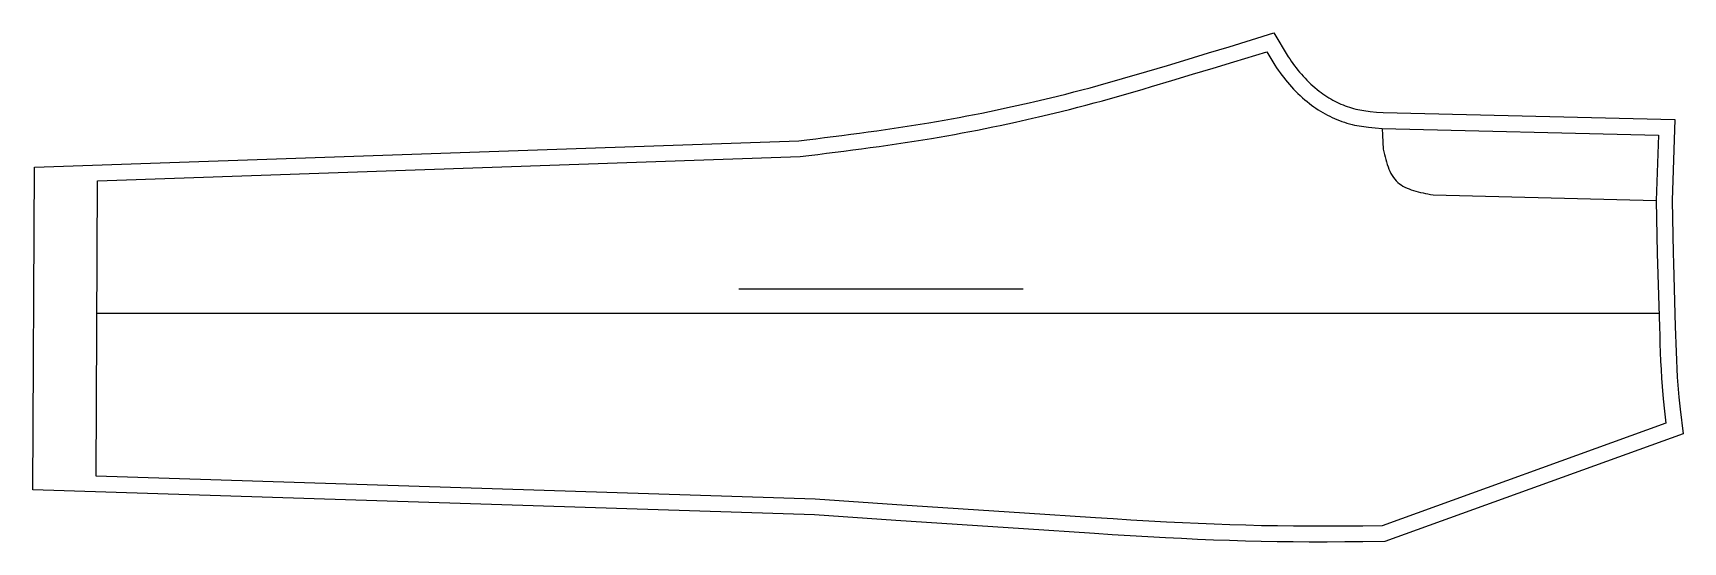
# Model space of a CAD drawing. Header units: inches. Extents: x 0 to 41.1, y 0 to 12.7.
import ezdxf

# ---------------------------------------------------------------- set-up
doc = ezdxf.new("R2010")
doc.units = ezdxf.units.IN

msp = doc.modelspace()

# ---------------------------------------------------------------- linework, layer by layer
at = {"layer": 'T001L001'}
for points in [[(41.12, 2.698), (33.689, 0.011), (33.141, 0.005), (32.696, 0.002), (32.251, 0), (31.804, 0), (31.407, 0.002), (31.009, 0.007), (30.611, 0.014), (30.213, 0.023), (29.815, 0.035), (29.417, 0.05), (29.02, 0.067), (28.623, 0.085), (28.227, 0.106), (27.783, 0.13), (27.339, 0.156), (26.895, 0.183), (26.452, 0.211), (24.686, 0.329), (21.502, 0.538), (19.477, 0.675), (0, 1.298), (0.036, 9.352), (19.086, 10.007), (19.287, 10.032), (19.506, 10.06), (19.724, 10.087), (19.942, 10.115), (20.16, 10.143), (20.378, 10.171), (20.595, 10.2), (20.812, 10.229), (21.029, 10.26), (21.246, 10.29), (21.463, 10.322), (21.679, 10.354), (21.895, 10.387), (22.111, 10.421), (22.326, 10.457), (22.515, 10.489), (22.705, 10.522), (22.894, 10.556), (23.083, 10.591), (23.272, 10.627), (23.46, 10.663), (23.649, 10.701), (23.837, 10.74), (24.025, 10.779), (24.213, 10.819), (24.4, 10.861), (24.822, 10.957), (24.971, 10.992), (25.355, 11.083), (25.736, 11.175), (25.939, 11.227), (26.141, 11.279), (26.343, 11.333), (26.545, 11.388), (26.748, 11.444), (26.95, 11.502), (27.152, 11.56), (27.354, 11.618), (27.557, 11.677), (27.759, 11.737), (28.272, 11.89), (28.785, 12.044), (29.296, 12.199), (29.809, 12.356), (30.922, 12.698), (31.282, 12.106), (31.318, 12.051), (31.357, 11.994), (31.397, 11.937), (31.438, 11.882), (31.48, 11.827), (31.522, 11.773), (31.566, 11.72), (31.611, 11.668), (31.656, 11.617), (31.702, 11.567), (31.749, 11.518), (31.798, 11.47), (31.847, 11.424), (31.897, 11.379), (31.948, 11.334), (31.999, 11.291), (32.053, 11.249), (32.099, 11.214), (32.146, 11.18), (32.194, 11.147), (32.242, 11.115), (32.291, 11.084), (32.34, 11.054), (32.391, 11.026), (32.441, 10.998), (32.492, 10.972), (32.543, 10.948), (32.595, 10.924), (32.647, 10.902), (32.699, 10.881), (32.752, 10.862), (32.805, 10.844), (32.857, 10.827), (32.91, 10.813), (32.964, 10.799), (33.015, 10.788), (33.168, 10.76), (33.322, 10.74), (33.485, 10.725), (33.644, 10.713), (40.913, 10.536), (40.848, 8.52), (40.873, 7.21), (40.88, 6.951), (40.926, 5.38), (40.932, 5.167), (40.939, 4.955), (40.946, 4.744), (40.955, 4.533), (40.965, 4.324), (40.978, 4.116), (40.993, 3.909), (41.02, 3.61), (41.052, 3.31), (41.12, 2.698)], [(40.694, 2.963), (33.619, 0.404), (33.137, 0.399), (32.694, 0.395), (32.25, 0.393), (31.805, 0.393), (31.41, 0.396), (31.015, 0.4), (30.619, 0.407), (30.224, 0.417), (29.828, 0.429), (29.433, 0.443), (29.038, 0.46), (28.643, 0.479), (28.248, 0.499), (27.805, 0.523), (27.363, 0.549), (26.92, 0.576), (26.477, 0.604), (24.712, 0.722), (21.529, 0.931), (19.496, 1.068), (1.576, 1.642), (1.609, 9.012), (19.117, 9.614), (19.336, 9.641), (19.555, 9.669), (19.774, 9.696), (19.992, 9.724), (20.211, 9.752), (20.429, 9.781), (20.648, 9.81), (20.866, 9.839), (21.084, 9.87), (21.302, 9.9), (21.52, 9.932), (21.738, 9.965), (21.956, 9.998), (22.173, 10.033), (22.391, 10.069), (22.582, 10.101), (22.774, 10.134), (22.965, 10.169), (23.156, 10.204), (23.346, 10.24), (23.537, 10.277), (23.727, 10.315), (23.917, 10.354), (24.107, 10.394), (24.297, 10.435), (24.487, 10.477), (24.91, 10.574), (25.061, 10.609), (25.446, 10.7), (25.831, 10.793), (26.036, 10.845), (26.241, 10.898), (26.446, 10.953), (26.65, 11.009), (26.854, 11.065), (27.058, 11.123), (27.261, 11.181), (27.464, 11.24), (27.668, 11.3), (27.871, 11.36), (28.385, 11.513), (28.899, 11.667), (29.412, 11.823), (29.925, 11.979), (30.745, 12.231), (30.949, 11.895), (30.991, 11.832), (31.034, 11.769), (31.078, 11.707), (31.123, 11.646), (31.169, 11.585), (31.216, 11.526), (31.265, 11.467), (31.314, 11.409), (31.365, 11.352), (31.416, 11.296), (31.469, 11.242), (31.524, 11.188), (31.579, 11.135), (31.635, 11.084), (31.693, 11.034), (31.752, 10.985), (31.812, 10.938), (31.865, 10.898), (31.918, 10.859), (31.973, 10.821), (32.028, 10.784), (32.085, 10.749), (32.142, 10.715), (32.199, 10.682), (32.258, 10.65), (32.317, 10.62), (32.376, 10.591), (32.436, 10.564), (32.497, 10.538), (32.559, 10.513), (32.621, 10.491), (32.683, 10.47), (32.746, 10.45), (32.809, 10.432), (32.873, 10.416), (32.937, 10.402), (33.107, 10.371), (33.279, 10.349), (33.451, 10.333), (33.624, 10.319), (40.507, 10.152), (40.454, 8.523), (40.479, 7.201), (40.487, 6.939), (40.533, 5.369), (40.539, 5.155), (40.545, 4.942), (40.553, 4.729), (40.562, 4.515), (40.572, 4.302), (40.585, 4.089), (40.601, 3.876), (40.628, 3.572), (40.66, 3.267), (40.694, 2.963)], [(33.624, 10.319), (33.628, 10.145), (33.636, 9.971), (33.65, 9.797), (33.666, 9.733), (33.681, 9.669), (33.697, 9.605), (33.714, 9.542), (33.731, 9.48), (33.75, 9.419), (33.77, 9.36), (33.792, 9.303), (33.816, 9.247), (33.842, 9.194), (33.871, 9.143), (33.902, 9.095), (33.936, 9.05), (33.973, 9.008), (34.011, 8.971), (34.052, 8.938), (34.096, 8.907), (34.142, 8.878), (34.191, 8.852), (34.242, 8.828), (34.294, 8.806), (34.349, 8.786), (34.405, 8.768), (34.462, 8.751), (34.521, 8.735), (34.581, 8.721), (34.642, 8.707), (34.703, 8.694), (34.765, 8.682), (34.827, 8.67), (34.89, 8.658), (40.454, 8.523)], [(17.592, 6.312), (24.678, 6.312)], [(40.523, 5.698), (1.594, 5.698)]]:
    msp.add_lwpolyline(points, dxfattribs=at)

doc.saveas('drawing.dxf')
